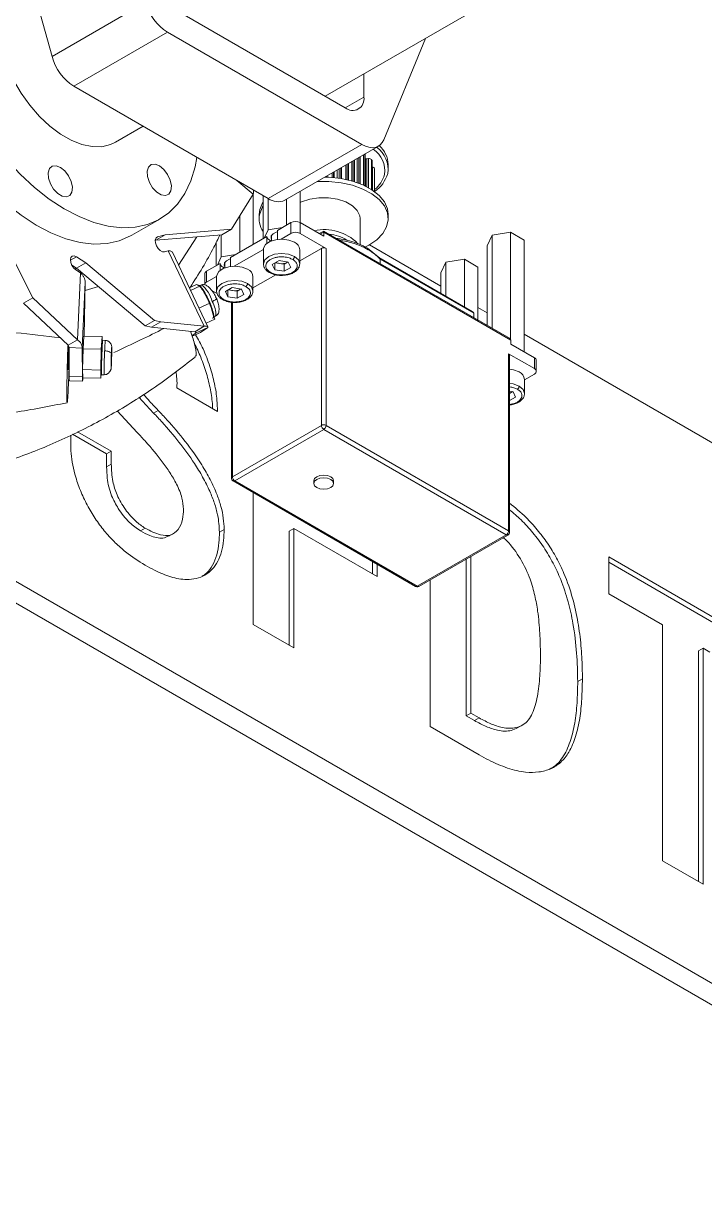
# Model space of a CAD drawing. Header units: millimetres. Extents: x -529 to 1738, y -425 to 849.
# Drawn here: x -91 to -39.6, y 90.6 to 179.6 of the extents above; entities that cross this region are included whole.
import ezdxf

# ---------------------------------------------------------------- set-up
doc = ezdxf.new("R2010")
doc.units = ezdxf.units.MM

msp = doc.modelspace()

# ---------------------------------------------------------------- linework, layer by layer
at = {"color": 7, "linetype": 'Continuous', "lineweight": 15}
for p, q in [((-88.83, 177.123), (-90.888, 184.491)), ((-81.759, 181.205), (-88.83, 177.123)), ((-78.848, 180.257), (-66.686, 173.236)), ((-56.882, 180.639), (-68.196, 174.108)), ((-80.109, 178.944), (-87.18, 174.862)), ((-65.425, 170.467), (-80.109, 178.944)), ((-60.616, 178.484), (-63.775, 170.823)), ((-65.272, 174.053), (-65.272, 175.796)), ((-72.496, 166.385), (-87.18, 174.862)), ((-84.037, 170.638), (-81.95, 171.843)), ((-72.496, 166.385), (-65.425, 170.467)), ((-71.246, 166.261), (-64.175, 170.343)), ((-65.993, 167.662), (-65.993, 169.294)), ((-65.178, 167.342), (-65.178, 169.764)), ((-65.178, 169.45), (-65.152, 169.422)), ((-65.049, 169.393), (-64.925, 169.403)), ((-64.651, 167.044), (-64.651, 169.216)), ((-67.015, 167.899), (-67.015, 168.704)), ((-64.651, 168.759), (-64.633, 168.757)), ((-64.462, 168.567), (-64.462, 166.913)), ((-63.437, 168.643), (-63.437, 168.956)), ((-75.285, 164.065), (-73.646, 166.727)), ((-73.635, 162.922), (-73.635, 166.767)), ((-72.888, 163.353), (-72.888, 166.612)), ((-70.1, 164.577), (-70.1, 166.923)), ((-93.953, 166.146), (-90.27, 158.896)), ((-72.515, 164.033), (-72.515, 166.396)), ((-71.12, 166.334), (-71.12, 164.373)), ((-82.809, 163.61), (-80.688, 164.835)), ((-74.656, 162.332), (-74.656, 165.086)), ((-73.146, 165.551), (-73.187, 165.186)), ((-73.187, 165.186), (-73.187, 164.873)), ((-65.562, 162.907), (-65.562, 164.873)), ((-63.437, 164.873), (-63.437, 165.186)), ((-80.294, 163.658), (-75.285, 164.065)), ((-75.285, 164.065), (-75.992, 163.657)), ((-72.809, 163.399), (-72.515, 164.033)), ((-72.515, 164.033), (-71.417, 164.203)), ((-71.806, 163.978), (-70.787, 164.566)), ((-71.806, 163.298), (-71.806, 163.978)), ((-70.787, 163.749), (-70.787, 164.566)), ((-70.08, 163.749), (-70.08, 164.566)), ((-70.08, 164.566), (-68.312, 163.546)), ((-68.312, 163.936), (-68.651, 163.741)), ((-54.274, 155.832), (-68.312, 163.936)), ((-68.312, 163.936), (-68.312, 163.852)), ((-68.312, 163.852), (-68.312, 163.546)), ((-68.312, 163.852), (-54.17, 155.688)), ((-55.594, 163.626), (-54.2, 163.842)), ((-54.2, 155.77), (-54.2, 163.842)), ((-54.2, 163.842), (-53.179, 163.252)), ((-81.03, 163.241), (-81.001, 163.25)), ((-80.294, 163.658), (-81.001, 163.25)), ((-81.001, 163.25), (-75.992, 163.657)), ((-80.858, 163.49), (-80.294, 163.658)), ((-76.424, 161.312), (-76.424, 163.082)), ((-76.05, 161.992), (-76.05, 163.652)), ((-75.341, 161.937), (-72.596, 163.521)), ((-72.596, 163.521), (-72.596, 162.999)), ((-72.378, 163.239), (-72.273, 163.179)), ((-72.244, 163.604), (-72.244, 163.19)), ((-71.534, 163.318), (-70.787, 163.749)), ((-68.135, 162.627), (-70.08, 163.749)), ((-55.968, 162.821), (-55.594, 163.626)), ((-55.594, 156.594), (-55.594, 163.626)), ((-53.179, 154.81), (-53.179, 163.252)), ((-80.324, 162.369), (-80.053, 162.45)), ((-77.335, 156.737), (-80.053, 162.45)), ((-77.059, 156.698), (-79.738, 162.329)), ((-76.05, 161.992), (-74.952, 162.161)), ((-75.069, 161.277), (-72.868, 162.548)), ((-72.869, 162.525), (-72.869, 161.453)), ((-70.119, 161.686), (-68.489, 162.627)), ((-70.119, 161.453), (-70.119, 162.525)), ((-68.489, 162.627), (-68.489, 149.256)), ((-68.135, 149.256), (-68.135, 162.627)), ((-64.078, 161.886), (-65.005, 162.64)), ((-64.864, 162.883), (-59.453, 159.76)), ((-55.968, 156.81), (-55.968, 162.821)), ((-87.341, 161.362), (-86.98, 161.133)), ((-86.273, 161.541), (-86.98, 161.133)), ((-86.979, 161.989), (-86.273, 161.541)), ((-86.273, 161.541), (-81.085, 157.178)), ((-77.151, 160.892), (-76.132, 161.48)), ((-76.344, 161.358), (-76.05, 161.992)), ((-76.132, 161.48), (-76.132, 160.958)), ((-75.913, 161.198), (-75.809, 161.138)), ((-75.78, 161.563), (-75.78, 161.149)), ((-75.341, 161.257), (-75.341, 161.937)), ((-72.869, 161.453), (-72.867, 161.413)), ((-72.869, 161.45), (-72.861, 161.409)), ((-71.681, 161.702), (-72.191, 161.408)), ((-72.191, 161.408), (-72.004, 161.005)), ((-72.004, 161.516), (-72.004, 161.005)), ((-71.656, 161.482), (-71.976, 161.532)), ((-70.984, 161.595), (-71.681, 161.702)), ((-71.307, 161.428), (-71.656, 161.482)), ((-71.052, 161.576), (-71.307, 161.428)), ((-71.307, 160.898), (-71.307, 161.428)), ((-71.307, 160.898), (-70.797, 161.192)), ((-71.052, 161.576), (-71.015, 161.599)), ((-71.012, 161.599), (-71.052, 161.576)), ((-70.797, 161.192), (-70.984, 161.595)), ((-57.087, 157.865), (-64.137, 161.934)), ((-64.055, 161.802), (-64.055, 161.479)), ((-64.055, 161.802), (-56.984, 157.72)), ((-59.453, 160.78), (-59.08, 161.585)), ((-59.08, 161.585), (-57.685, 161.801)), ((-59.08, 159.015), (-59.08, 161.585)), ((-57.685, 158.21), (-57.685, 161.801)), ((-57.685, 161.801), (-56.665, 161.211)), ((-56.665, 157.212), (-56.665, 161.211)), ((-87.117, 161.066), (-86.99, 161.139)), ((-87.024, 160.995), (-86.683, 160.779)), ((-86.98, 161.133), (-81.792, 156.77)), ((-86.908, 155.717), (-86.683, 160.779)), ((-77.297, 160.688), (-77.297, 159.872)), ((-77.151, 160.892), (-77.151, 160.076)), ((-77.151, 160.076), (-76.404, 160.507)), ((-76.405, 160.484), (-76.405, 159.412)), ((-73.655, 159.645), (-71.936, 160.637)), ((-73.655, 159.412), (-73.655, 160.484)), ((-72.004, 161.005), (-71.307, 160.898)), ((-59.453, 159.23), (-59.453, 160.78)), ((-86.325, 160.068), (-86.546, 155.097)), ((-86.39, 155.999), (-86.325, 160.068)), ((-85.331, 159.746), (-86.335, 159.438)), ((-78.461, 159.646), (-77.929, 159.887)), ((-78.367, 159.448), (-77.604, 159.794)), ((-77.604, 159.794), (-77.929, 159.887)), ((-77.544, 159.873), (-77.675, 159.814)), ((-76.908, 158.494), (-77.604, 159.794)), ((-76.778, 159.452), (-76.366, 159.214)), ((-76.405, 159.412), (-76.403, 159.372)), ((-76.405, 159.409), (-76.396, 159.368)), ((-75.216, 159.661), (-75.727, 159.367)), ((-75.727, 159.367), (-75.54, 158.964)), ((-75.54, 159.475), (-75.54, 158.964)), ((-75.191, 159.441), (-75.512, 159.491)), ((-74.519, 159.554), (-75.216, 159.661)), ((-74.843, 159.387), (-75.191, 159.441)), ((-74.588, 159.535), (-74.843, 159.387)), ((-74.843, 158.857), (-74.843, 159.387)), ((-74.588, 159.535), (-74.55, 159.558)), ((-74.547, 159.558), (-74.588, 159.535)), ((-74.333, 159.151), (-74.519, 159.554)), ((-90.27, 158.896), (-90.977, 158.487)), ((-90.977, 158.487), (-87.615, 155.309)), ((-90.27, 158.896), (-86.908, 155.717)), ((-77.735, 158.119), (-76.908, 158.494)), ((-76.536, 157.287), (-76.908, 158.494)), ((-75.54, 158.964), (-74.843, 158.857)), ((-75.28, 158.563), (-75.28, 145.276)), ((-74.843, 158.857), (-74.333, 159.151)), ((-56.984, 157.72), (-56.984, 157.397)), ((-56.665, 158.15), (-55.968, 157.747)), ((-11.744, 91.39), (-124.881, 156.703)), ((-81.792, 156.77), (-81.085, 157.178)), ((-81.306, 156.666), (-81.792, 156.77)), ((-80.599, 157.074), (-81.306, 156.666)), ((-80.599, 157.074), (-81.085, 157.178)), ((-80.599, 157.074), (-77.335, 156.737)), ((-78.042, 156.329), (-77.335, 156.737)), ((-77.197, 156.988), (-76.536, 157.287)), ((-76.587, 157.452), (-76.471, 157.505)), ((-13.158, 90.574), (-126.295, 155.887)), ((-86.479, 155.042), (-86.426, 156)), ((-86.426, 156), (-85.051, 155.961)), ((-85.105, 155.003), (-85.051, 155.961)), ((-85.051, 155.961), (-85.038, 155.344)), ((-81.306, 156.666), (-78.042, 156.329)), ((-77.954, 156.245), (-78.257, 156.037)), ((-78.241, 155.985), (-77.621, 156.266)), ((-77.954, 156.245), (-77.056, 156.652)), ((-77.613, 156.271), (-77.621, 156.266)), ((-77.056, 156.652), (-77.613, 156.271)), ((-53.179, 156.138), (-34.725, 145.484)), ((-87.615, 155.309), (-86.908, 155.717)), ((-87.56, 155.206), (-87.578, 155.207)), ((-87.545, 155.126), (-86.546, 155.097)), ((-87.545, 155.126), (-87.535, 152.946)), ((-86.546, 155.097), (-86.536, 152.917)), ((-86.52, 153.467), (-86.479, 155.042)), ((-86.479, 155.042), (-85.105, 155.003)), ((-85.146, 153.428), (-85.105, 155.003)), ((-84.805, 155.678), (-85.005, 155.684)), ((-54.17, 155.381), (-54.17, 155.688)), ((-54.17, 155.381), (-52.402, 154.361)), ((-52.402, 153.544), (-54.347, 154.667)), ((-54.347, 154.667), (-54.347, 141.296)), ((-54.274, 141.194), (-54.274, 154.565)), ((-52.402, 154.361), (-52.402, 153.544)), ((-52.256, 153.34), (-52.256, 154.157)), ((-87.62, 153.708), (-87.539, 153.705)), ((-87.557, 153.102), (-87.538, 153.678)), ((-86.507, 152.85), (-86.52, 153.467)), ((-85.146, 153.428), (-86.52, 153.467)), ((-85.133, 152.811), (-85.146, 153.428)), ((-53.149, 152.705), (-52.402, 153.136)), ((-87.535, 152.946), (-86.536, 152.917)), ((-87.521, 152.618), (-86.522, 152.589)), ((-86.507, 152.85), (-85.133, 152.811)), ((-85.079, 153.085), (-84.879, 153.079)), ((-53.149, 151.656), (-53.149, 152.728)), ((-82.277, 151.379), (-81.161, 150.189)), ((-79.406, 152.087), (-76.336, 150.314)), ((-54.013, 151.798), (-54.274, 151.838)), ((-54.082, 151.779), (-54.274, 151.668)), ((-54.274, 151.137), (-53.826, 151.395)), ((-54.082, 151.779), (-54.044, 151.803)), ((-54.041, 151.802), (-54.082, 151.779)), ((-53.826, 151.395), (-54.013, 151.798)), ((-83.915, 150.366), (-82.397, 148.72)), ((-80.808, 150.393), (-81.161, 150.189)), ((-84.353, 147.307), (-86.903, 148.779)), ((-75.206, 145.378), (-68.489, 149.256)), ((-75.03, 145.072), (-68.312, 148.95)), ((-68.312, 148.95), (-54.524, 140.99)), ((-68.135, 149.256), (-54.347, 141.296)), ((-87.42, 148.518), (-87.42, 147.972)), ((-87.28, 148.588), (-84.707, 147.103)), ((-84.707, 147.103), (-84.353, 147.307)), ((-84.707, 147.103), (-84.707, 146.117)), ((-84.353, 146.321), (-84.353, 147.307)), ((-84.707, 146.117), (-84.353, 146.321)), ((-75.155, 145.06), (-61.366, 137.1)), ((-61.241, 137.112), (-75.03, 145.072)), ((-69.062, 145.072), (-69.062, 144.868)), ((-67.562, 144.868), (-67.562, 145.072)), ((-73.64, 144.185), (-73.64, 134.229)), ((-82.153, 141.291), (-81.799, 141.495)), ((-80.019, 140.879), (-79.665, 141.083)), ((-76.184, 141.197), (-75.83, 141.401)), ((-70.923, 141.272), (-70.569, 141.476)), ((-70.923, 141.272), (-70.923, 132.661)), ((-70.569, 132.457), (-70.569, 141.476)), ((-70.569, 141.476), (-64.279, 137.845)), ((-54.524, 140.99), (-61.241, 137.112)), ((-61.116, 137.1), (-54.399, 140.978)), ((-64.632, 138.985), (-64.632, 138.049)), ((-57.549, 127.322), (-57.549, 139.159)), ((-57.195, 127.526), (-57.195, 139.363)), ((-37.693, 134.077), (-46.785, 139.325)), ((-46.785, 139.325), (-46.785, 136.535)), ((-46.785, 138.917), (-37.919, 133.799)), ((-64.279, 137.845), (-64.279, 138.781)), ((-60.262, 137.592), (-60.262, 126.507)), ((-46.785, 136.535), (-42.726, 134.193)), ((-73.64, 134.229), (-70.569, 132.457)), ((-42.726, 134.193), (-42.726, 116.383)), ((-40.013, 132.218), (-39.659, 132.422)), ((-40.013, 132.218), (-40.013, 114.817)), ((-39.659, 114.613), (-39.659, 132.422)), ((-39.659, 132.422), (-39.155, 132.131)), ((-49.125, 129.909), (-48.772, 130.113)), ((-57.549, 127.322), (-57.195, 127.526)), ((-56.921, 126.959), (-57.549, 127.322)), ((-56.567, 127.163), (-57.195, 127.526)), ((-60.262, 126.507), (-56.567, 124.374)), ((-56.567, 127.163), (-56.921, 126.959)), ((-53.667, 126.412), (-53.314, 126.616)), ((-42.726, 116.383), (-39.659, 114.613))]:
    msp.add_line(p, q, dxfattribs=at)
at = {"color": 8, "linetype": 'Continuous', "lineweight": 15}
for p, q in [((-65.272, 174.053), (-66.686, 173.237)), ((-66.193, 169.178), (-66.193, 167.721)), ((-66.077, 169.246), (-66.077, 167.687)), ((-65.775, 169.42), (-65.775, 167.589)), ((-65.661, 167.548), (-65.661, 169.485)), ((-65.549, 169.55), (-65.549, 167.505)), ((-65.304, 169.692), (-65.304, 167.401)), ((-65.217, 169.742), (-65.217, 167.361)), ((-65.152, 169.422), (-65.152, 167.329)), ((-65.049, 167.277), (-65.049, 169.393)), ((-64.925, 169.403), (-64.925, 167.21)), ((-64.709, 169.33), (-64.709, 167.082)), ((-64.661, 169.253), (-64.661, 167.051)), ((-67.68, 168.32), (-67.68, 167.977)), ((-67.579, 167.968), (-67.579, 168.379)), ((-67.521, 168.412), (-67.521, 167.963)), ((-67.29, 168.545), (-67.29, 167.938)), ((-67.155, 168.623), (-67.155, 167.92)), ((-66.971, 167.892), (-66.971, 168.729)), ((-66.646, 168.917), (-66.646, 167.831)), ((-66.533, 167.806), (-66.533, 168.982)), ((-66.444, 169.034), (-66.444, 167.786)), ((-64.633, 168.757), (-64.633, 167.033)), ((-64.466, 168.649), (-64.466, 166.915)), ((-73.646, 166.727), (-74.865, 167.753)), ((-68.149, 168.049), (-68.149, 167.999)), ((-68.122, 168.065), (-68.122, 167.998)), ((-68.037, 167.996), (-68.037, 168.114)), ((-68.577, 163.699), (-68.312, 163.852)), ((-80.858, 163.49), (-80.943, 163.441)), ((-79.277, 161.361), (-77.882, 163.503)), ((-72.378, 163.133), (-72.378, 163.239)), ((-86.979, 161.989), (-87.443, 161.722)), ((-75.913, 161.092), (-75.913, 161.198)), ((-72.867, 161.413), (-72.865, 161.392)), ((-76.403, 159.372), (-76.401, 159.351)), ((-76.926, 158.529), (-76.922, 158.531)), ((-75.206, 145.378), (-75.206, 158.55)), ((-78.241, 155.986), (-77.613, 156.271))]:
    msp.add_line(p, q, dxfattribs=at)
at = {"color": 7, "linetype": 'Continuous', "lineweight": 15, "flags": 128}
for points in [[(-84.037, 170.638), (-84.408, 170.462), (-85.072, 170.305), (-85.799, 170.308), (-86.573, 170.471), (-87.375, 170.789), (-88.187, 171.257), (-88.99, 171.863), (-89.764, 172.591), (-90.492, 173.427), (-91.157, 174.349), (-91.742, 175.336), (-92.235, 176.366), (-92.624, 177.414), (-92.899, 178.455), (-93.055, 179.465), (-93.087, 180.42), (-92.995, 181.298), (-92.78, 182.079), (-92.449, 182.744), (-92.008, 183.277), (-91.537, 183.628)], [(-93.235, 170.539), (-92.257, 169.331), (-91.222, 168.221), (-90.144, 167.223), (-89.036, 166.349), (-87.913, 165.612), (-86.788, 165.019), (-85.676, 164.578), (-84.59, 164.296), (-83.544, 164.175), (-82.552, 164.216), (-81.626, 164.421), (-80.777, 164.785), (-80.016, 165.304), (-79.353, 165.972), (-78.796, 166.781), (-78.352, 167.72), (-78.027, 168.777), (-77.885, 169.496)], [(-65.425, 170.467), (-65.16, 170.337), (-64.901, 170.256), (-64.654, 170.226), (-64.424, 170.248), (-64.217, 170.321), (-64.037, 170.443), (-63.889, 170.612), (-63.775, 170.823)], [(-82.809, 163.61), (-82.898, 163.56), (-83.747, 163.196), (-84.673, 162.992), (-85.666, 162.95), (-86.711, 163.071), (-87.797, 163.354), (-88.91, 163.794), (-90.034, 164.387), (-91.158, 165.125), (-92.265, 165.998), (-93.343, 166.996), (-94.378, 168.106), (-95.357, 169.314)], [(-64.661, 169.253), (-64.653, 169.234), (-64.651, 169.216)], [(-88.705, 167.087), (-88.95, 167.497), (-89.095, 167.933), (-89.12, 168.336), (-89.021, 168.652), (-88.813, 168.838), (-88.522, 168.87), (-88.189, 168.742), (-87.858, 168.472), (-87.574, 168.096), (-87.376, 167.666), (-87.29, 167.239), (-87.327, 166.873), (-87.484, 166.617), (-87.737, 166.507), (-88.055, 166.556), (-88.393, 166.759), (-88.705, 167.087)], [(-81.233, 167.196), (-81.478, 167.606), (-81.623, 168.042), (-81.647, 168.445), (-81.549, 168.761), (-81.34, 168.948), (-81.049, 168.979), (-80.716, 168.851), (-80.385, 168.581), (-80.102, 168.205), (-79.903, 167.775), (-79.817, 167.348), (-79.855, 166.982), (-80.011, 166.727), (-80.265, 166.616), (-80.582, 166.665), (-80.92, 166.868), (-81.233, 167.196)], [(-68.801, 167.673), (-67.911, 167.678), (-66.999, 167.583), (-66.134, 167.391), (-65.348, 167.108), (-64.669, 166.743), (-64.122, 166.312), (-63.726, 165.828), (-63.496, 165.31), (-63.44, 164.775), (-63.56, 164.245), (-63.852, 163.737), (-64.305, 163.27), (-64.903, 162.862), (-65.251, 162.683)], [(-63.437, 165.186), (-63.496, 165.623), (-63.726, 166.141), (-64.122, 166.625), (-64.669, 167.056), (-65.348, 167.421), (-66.134, 167.704), (-66.999, 167.896), (-67.911, 167.991), (-68.234, 168)], [(-72.888, 166.156), (-72.939, 166.072), (-73.146, 165.551)], [(-73.146, 165.238), (-72.939, 165.759), (-72.888, 165.843)], [(-70.1, 166.079), (-69.988, 166.132), (-69.367, 166.339), (-68.674, 166.447), (-67.956, 166.447), (-67.262, 166.34), (-66.64, 166.134), (-66.132, 165.841), (-65.772, 165.482), (-65.586, 165.082), (-65.562, 164.873)], [(-71.806, 163.869), (-71.894, 163.843), (-72.129, 163.725), (-72.267, 163.563), (-72.287, 163.383), (-72.244, 163.283)], [(-80.324, 162.369), (-80.48, 162.371), (-80.652, 162.459), (-80.815, 162.618), (-80.944, 162.825), (-81.019, 163.047), (-81.029, 163.252), (-80.973, 163.408), (-80.858, 163.49)], [(-72.869, 162.525), (-72.856, 162.635), (-72.695, 162.911), (-72.372, 163.136), (-71.931, 163.277), (-71.431, 163.318), (-70.939, 163.251), (-70.522, 163.086)], [(-87.024, 160.995), (-87.191, 161.14), (-87.329, 161.339), (-87.418, 161.561), (-87.443, 161.773), (-87.401, 161.941), (-87.298, 162.042), (-87.15, 162.059), (-86.979, 161.989)], [(-76.405, 160.484), (-76.391, 160.594), (-76.231, 160.87), (-75.908, 161.095), (-75.467, 161.236), (-74.966, 161.277), (-74.474, 161.21), (-74.057, 161.045)], [(-75.341, 161.828), (-75.43, 161.802), (-75.664, 161.684), (-75.802, 161.522), (-75.823, 161.342), (-75.78, 161.242)], [(-85.087, 153.173), (-85.079, 153.085), (-85.079, 153.085)], [(-54.274, 153.509), (-53.968, 153.454), (-53.551, 153.289)], [(-87.521, 152.618), (-87.531, 152.693), (-87.535, 152.946)], [(-86.536, 152.917), (-86.531, 152.665), (-86.521, 152.59), (-86.505, 152.699), (-86.493, 152.85)], [(-69.062, 145.072), (-69.005, 145.238), (-68.842, 145.378), (-68.599, 145.472), (-68.312, 145.505), (-68.025, 145.472), (-67.782, 145.378)], [(-67.782, 145.174), (-68.025, 145.268), (-68.312, 145.301), (-68.599, 145.268), (-68.842, 145.174), (-69.005, 145.033), (-69.062, 144.868), (-69.005, 144.702), (-68.842, 144.562), (-68.599, 144.468), (-68.312, 144.435), (-68.025, 144.468), (-67.782, 144.562), (-67.619, 144.702), (-67.562, 144.868), (-67.619, 145.033), (-67.782, 145.174)], [(-67.782, 145.378), (-67.619, 145.238), (-67.562, 145.072)]]:
    msp.add_lwpolyline(points, dxfattribs=at)
at = {"color": 8, "linetype": 'Continuous', "lineweight": 15, "flags": 128}
for points in [[(-70.522, 162.014), (-70.968, 162.186), (-71.494, 162.247), (-72.02, 162.186), (-72.466, 162.014), (-72.764, 161.757), (-72.869, 161.453)], [(-70.119, 161.453), (-70.224, 161.757), (-70.522, 162.014)], [(-74.057, 159.973), (-74.503, 160.145), (-75.03, 160.206), (-75.556, 160.145), (-76.002, 159.973), (-76.3, 159.716), (-76.405, 159.412)], [(-73.655, 159.412), (-73.759, 159.716), (-74.057, 159.973)], [(-53.551, 152.218), (-53.997, 152.39), (-54.274, 152.437)], [(-53.149, 151.656), (-53.253, 151.96), (-53.551, 152.218)]]:
    msp.add_lwpolyline(points, dxfattribs=at)
at = {"color": 7, "linetype": 'Continuous', "lineweight": 15}
for centre, radius, start, end in [((-77.989, 182.223), 3.904, 195.11409, 237.12429), ((-85.06, 178.141), 3.904, 195.11409, 237.12429), ((-66.134, 173.913), 0.873, 230.79671, 9.21404), ((-65.638, 168.502), 1.935, 351.05893, 56.48585), ((-65.467, 168.602), 2.015, 350.76446, 55.35129), ((-65.491, 168.859), 2.056, 2.68777, 47.86834), ((-65.068, 169.522), 0.131, 229.90545, 278.05859), ((-64.885, 169.165), 0.242, 42.98601, 99.5715), ((-66.165, 168.381), 1.738, 30.11982, 33.0982), ((-64.621, 168.593), 0.165, 19.85577, 94.05174), ((-65.748, 168.547), 1.286, 0.87868, 4.51927), ((-65.836, 168.945), 2.45, 304.09719, 344.20475), ((-65.888, 168.799), 2.243, 309.46224, 344.54673), ((-71.766, 167.382), 1.235, 233.79201, 294.89754), ((-71.432, 164.876), 1.752, 168.1066, 213.75637), ((-70.433, 163.884), 0.769, 62.60967, 117.39033), ((-70.433, 163.067), 0.769, 62.60967, 117.39033), ((-68.25, 160.522), 3.521, 44.81975, 102.711), ((-72.211, 163.594), 0.392, 190.68861, 244.83989), ((-70.765, 162.487), 0.647, 3.392, 67.92814), ((-68.142, 160.825), 2.886, 56.74247, 85.27288), ((-68.312, 162.286), 0.384, 62.60967, 117.39033), ((-66.632, 159.519), 3.443, 41.54477, 60.82586), ((-75.747, 161.553), 0.392, 190.68861, 244.83989), ((-71.54, 162.3), 0.826, 242.77893, 261.93881), ((-71.493, 162.428), 0.959, 260.2289, 297.35717), ((-77.047, 160.663), 0.251, 114.37466, 174.3052), ((-74.3, 160.446), 0.647, 3.392, 67.92814), ((-82.046, 156.465), 5.525, 21.95799, 34.8704), ((-77.047, 159.847), 0.251, 114.37466, 174.3052), ((-75.076, 160.259), 0.826, 242.77893, 261.93881), ((-75.029, 160.387), 0.959, 260.2289, 297.35717), ((-80.031, 157.03), 3.453, 8.70615, 25.76682), ((-54.399, 154.552), 0.126, 5.6948, 65.62534), ((-52.506, 154.132), 0.251, 5.6948, 65.62534), ((-53.794, 152.69), 0.647, 3.392, 67.92814), ((-52.48, 153.34), 0.218, 290.78342, 69.21658), ((-54.452, 152.438), 0.756, 283.64869, 299.32427), ((-68.312, 148.915), 0.384, 62.60967, 117.39033), ((-68.105, 149.274), 0.384, 182.60548, 237.39452), ((-68.519, 149.274), 0.384, 302.60548, 357.39452), ((-74.823, 145.396), 0.384, 182.60548, 237.39452), ((-54.731, 141.314), 0.384, 302.60548, 357.39452)]:
    msp.add_arc(centre, radius, start, end, dxfattribs=at)
at = {"color": 8, "linetype": 'Continuous', "lineweight": 15}
for centre, radius, start, end in [((-67.974, 157.02), 6.28, 61.25187, 82.43046), ((-79.096, 158.005), 2.431, 14.46343, 50.25035), ((-78.112, 157.691), 1.651, 353.52493, 33.92442), ((-77.287, 154.822), 7.766, 173.62927, 179.50379), ((-77.087, 154.816), 7.766, 173.62927, 179.50379), ((-52.682, 153.396), 32.405, 177.35828, 180.39363), ((-66.274, 153.71), 18.616, 176.38483, 181.94132), ((-75.154, 145.264), 0.126, 114.37782, 174.26895), ((-75.103, 145.171), 0.123, 244.98146, 306.29826), ((-54.451, 141.085), 0.12, 232.74685, 295.95401), ((-54.396, 141.183), 0.123, 4.98035, 66.3067), ((-61.314, 137.214), 0.126, 245.69288, 305.61758), ((-61.168, 137.214), 0.126, 234.38242, 294.30712)]:
    msp.add_arc(centre, radius, start, end, dxfattribs=at)
at = {"color": 7, "linetype": 'Continuous', "lineweight": 15}
for centre in [(-57.337, 157.72), (-54.524, 155.688)]:
    msp.add_ellipse(centre, major_axis=(0.354, 0), ratio=0.577382, start_param=0, end_param=0.785479, dxfattribs=at)
for points, knots in [([(-73.617, 167.032), (-73.613, 167.021), (-73.597, 166.981), (-73.602, 166.88), (-73.631, 166.778), (-73.646, 166.727)], [0, 0, 0, 0, 0.155156, 0.577578, 1, 1, 1, 1]), ([(-78.395, 159.676), (-77.763, 160.672), (-76.948, 161.958), (-76.299, 163.333), (-76.152, 163.644)], [0, 0, 0, 0, 0.774176, 1, 1, 1, 1]), ([(-65.005, 162.64), (-65.222, 162.752), (-65.639, 162.969), (-66.326, 163.186), (-66.89, 163.314), (-67.219, 163.355), (-67.332, 163.369)], [0, 0, 0, 0, 0.324361, 0.623223, 0.870338, 1, 1, 1, 1]), ([(-80.053, 162.45), (-80.002, 162.446), (-79.901, 162.439), (-79.802, 162.4), (-79.748, 162.363), (-79.741, 162.332), (-79.741, 162.328)], [0, 0, 0, 0, 0.316737, 0.633473, 0.95021, 1, 1, 1, 1]), ([(-72.852, 161.366), (-72.847, 161.323), (-72.833, 161.217), (-72.735, 161.063), (-72.597, 160.916), (-72.481, 160.841), (-72.428, 160.806)], [0, 0, 0, 0, 0.20731, 0.511046, 0.774302, 1, 1, 1, 1]), ([(-72.334, 160.815), (-72.407, 160.865), (-72.571, 160.977), (-72.676, 161.169), (-72.688, 161.351), (-72.639, 161.504), (-72.523, 161.656), (-72.342, 161.79), (-72.11, 161.894), (-71.848, 161.961), (-71.582, 161.989), (-71.267, 161.982), (-70.935, 161.922), (-70.74, 161.827), (-70.654, 161.785)], [0, 0, 0, 0, 0.090318, 0.204563, 0.27142, 0.343936, 0.420786, 0.5, 0.579214, 0.656064, 0.72858, 0.795437, 0.909682, 1, 1, 1, 1]), ([(-72.428, 160.806), (-72.317, 160.753), (-72.089, 160.644), (-71.653, 160.573), (-71.22, 160.585), (-70.851, 160.668), (-70.555, 160.797), (-70.32, 160.972), (-70.152, 161.196), (-70.13, 161.37), (-70.119, 161.456)], [0, 0, 0, 0, 0.134291, 0.279198, 0.420501, 0.542982, 0.650264, 0.764514, 0.882756, 1, 1, 1, 1]), ([(-70.654, 161.785), (-70.582, 161.735), (-70.417, 161.623), (-70.313, 161.431), (-70.3, 161.249), (-70.349, 161.096), (-70.465, 160.945), (-70.646, 160.81), (-70.878, 160.706), (-71.14, 160.639), (-71.406, 160.611), (-71.721, 160.618), (-72.053, 160.678), (-72.248, 160.773), (-72.334, 160.815)], [0, 0, 0, 0, 0.090318, 0.204563, 0.27142, 0.343936, 0.420786, 0.5, 0.579214, 0.656064, 0.72858, 0.795437, 0.909682, 1, 1, 1, 1]), ([(-70.654, 161.785), (-70.636, 161.798), (-70.596, 161.827), (-70.552, 161.894), (-70.526, 161.96), (-70.523, 161.997), (-70.522, 162.014)], [0, 0, 0, 0, 0.270261, 0.562429, 0.789736, 1, 1, 1, 1]), ([(-76.956, 158.508), (-77.008, 158.625), (-77.125, 158.89), (-77.299, 159.22), (-77.451, 159.474), (-77.57, 159.648), (-77.678, 159.772), (-77.764, 159.834), (-77.794, 159.811), (-77.809, 159.8)], [0, 0, 0, 0, 0.155933, 0.353173, 0.4686, 0.593798, 0.726476, 0.863238, 1, 1, 1, 1]), ([(-76.395, 158.812), (-76.447, 158.922), (-76.567, 159.174), (-76.784, 159.484), (-77.001, 159.712), (-77.191, 159.848), (-77.381, 159.917), (-77.491, 159.888), (-77.545, 159.873)], [0, 0, 0, 0, 0.176183, 0.406288, 0.543433, 0.691842, 0.846315, 1, 1, 1, 1]), ([(-75.869, 158.774), (-75.942, 158.824), (-76.107, 158.936), (-76.211, 159.128), (-76.223, 159.31), (-76.174, 159.463), (-76.059, 159.614), (-75.878, 159.749), (-75.645, 159.853), (-75.384, 159.92), (-75.118, 159.948), (-74.802, 159.941), (-74.471, 159.881), (-74.276, 159.786), (-74.19, 159.744)], [0, 0, 0, 0, 0.090318, 0.204563, 0.27142, 0.343936, 0.420786, 0.5, 0.579214, 0.656064, 0.72858, 0.795437, 0.909682, 1, 1, 1, 1]), ([(-75.963, 158.765), (-75.853, 158.712), (-75.624, 158.603), (-75.189, 158.532), (-74.755, 158.544), (-74.387, 158.627), (-74.09, 158.756), (-73.855, 158.931), (-73.688, 159.155), (-73.666, 159.329), (-73.655, 159.415)], [0, 0, 0, 0, 0.134291, 0.279198, 0.420501, 0.542982, 0.650264, 0.764514, 0.882756, 1, 1, 1, 1]), ([(-74.19, 159.744), (-74.117, 159.694), (-73.952, 159.582), (-73.848, 159.39), (-73.836, 159.208), (-73.885, 159.055), (-74, 158.904), (-74.181, 158.769), (-74.414, 158.665), (-74.675, 158.598), (-74.942, 158.57), (-75.257, 158.577), (-75.589, 158.637), (-75.783, 158.732), (-75.869, 158.774)], [0, 0, 0, 0, 0.090318, 0.204563, 0.27142, 0.343936, 0.420786, 0.5, 0.579214, 0.656064, 0.72858, 0.795437, 0.909682, 1, 1, 1, 1]), ([(-74.19, 159.744), (-74.171, 159.757), (-74.132, 159.786), (-74.088, 159.853), (-74.062, 159.919), (-74.059, 159.956), (-74.057, 159.973)], [0, 0, 0, 0, 0.270261, 0.562429, 0.789736, 1, 1, 1, 1]), ([(-76.709, 157.357), (-76.689, 157.358), (-76.65, 157.359), (-76.635, 157.452), (-76.651, 157.596), (-76.703, 157.822), (-76.802, 158.13), (-76.909, 158.392), (-76.956, 158.508)], [0, 0, 0, 0, 0.158429, 0.312128, 0.45716, 0.590874, 0.819363, 1, 1, 1, 1]), ([(-76.395, 158.846), (-76.388, 158.838), (-76.375, 158.822), (-76.462, 158.757), (-76.593, 158.682), (-76.694, 158.635), (-76.742, 158.613)], [0, 0, 0, 0, 0.270261, 0.562429, 0.789736, 1, 1, 1, 1]), ([(-76.471, 157.505), (-76.428, 157.531), (-76.341, 157.585), (-76.259, 157.724), (-76.216, 157.896), (-76.21, 158.144), (-76.264, 158.458), (-76.355, 158.702), (-76.395, 158.812)], [0, 0, 0, 0, 0.1348878, 0.2755615, 0.4165263, 0.5528771, 0.7978103, 1, 1, 1, 1]), ([(-76.388, 159.325), (-76.382, 159.282), (-76.368, 159.176), (-76.271, 159.022), (-76.133, 158.875), (-76.017, 158.8), (-75.963, 158.765)], [0, 0, 0, 0, 0.20731, 0.511046, 0.774302, 1, 1, 1, 1]), ([(-78.372, 156.363), (-78.352, 156.312), (-78.249, 156.051), (-78.131, 155.648), (-78, 155.159), (-77.944, 154.787), (-77.933, 154.5), (-78.006, 154.474), (-78.043, 154.462)], [0, 0, 0, 0, 0.046377, 0.23579, 0.429222, 0.622655, 0.812067, 1, 1, 1, 1]), ([(-76.336, 150.314), (-76.342, 150.59), (-76.358, 151.262), (-76.535, 152.406), (-76.897, 153.716), (-77.356, 154.972), (-77.785, 155.75), (-77.981, 156.103)], [0, 0, 0, 0, 0.153284, 0.373102, 0.593012, 0.815144, 1, 1, 1, 1]), ([(-87.633, 155.254), (-87.641, 155.016), (-87.657, 154.55), (-87.676, 153.823), (-87.691, 153.134), (-87.702, 152.5), (-87.71, 151.797), (-87.708, 151.167), (-87.692, 150.932), (-87.671, 151.004), (-87.651, 151.204), (-87.628, 151.543), (-87.596, 152.122), (-87.572, 152.716), (-87.557, 153.102)], [0, 0, 0, 0, 0.071187, 0.139193, 0.208642, 0.278091, 0.346097, 0.472428, 0.598759, 0.666765, 0.736214, 0.805663, 0.873669, 1, 1, 1, 1]), ([(-87.576, 155.243), (-87.577, 155.22), (-87.583, 155.13), (-87.589, 154.966), (-87.594, 154.845)], [0, 0, 0, 0, 0.259737, 1, 1, 1, 1]), ([(-85.103, 154.91), (-85.102, 154.907), (-85.1, 154.902), (-85.087, 154.895), (-85.07, 154.891), (-85.058, 154.89), (-85.053, 154.889)], [0, 0, 0, 0, 0.270261, 0.562429, 0.789736, 1, 1, 1, 1]), ([(-85.056, 155.73), (-85.054, 155.732), (-85.049, 155.737), (-85.045, 155.641), (-85.044, 155.475), (-85.046, 155.247), (-85.048, 155.062), (-85.051, 154.952), (-85.051, 154.939)], [0, 0, 0, 0, 0.194887, 0.395773, 0.596658, 0.791545, 0.975444, 1, 1, 1, 1]), ([(-84.322, 155.159), (-84.321, 155.194), (-84.321, 155.252), (-84.337, 155.316), (-84.363, 155.382), (-84.405, 155.452), (-84.464, 155.523), (-84.538, 155.587), (-84.624, 155.637), (-84.714, 155.67), (-84.775, 155.675), (-84.805, 155.678)], [0, 0, 0, 0, 0.181981, 0.300353, 0.399866, 0.490577, 0.581613, 0.678522, 0.782481, 0.891161, 1, 1, 1, 1]), ([(-84.349, 154.656), (-84.345, 154.743), (-84.338, 154.917), (-84.328, 155.075), (-84.321, 155.138), (-84.316, 155.071), (-84.316, 154.908), (-84.32, 154.654), (-84.327, 154.358), (-84.333, 154.168), (-84.337, 154.073)], [0, 0, 0, 0, 0.125004, 0.250001, 0.375008, 0.500001, 0.625008, 0.750001, 0.875004, 1, 1, 1, 1]), ([(-78.083, 155.451), (-77.911, 155.101), (-77.544, 154.35), (-77.144, 153.166), (-76.843, 151.948), (-76.718, 151.066), (-76.706, 150.61), (-76.704, 150.527)], [0, 0, 0, 0, 0.212539, 0.455958, 0.700629, 0.94515, 1, 1, 1, 1]), ([(-99.402, 144.718), (-98.095, 144.977), (-95.497, 145.492), (-91.713, 146.666), (-88.061, 148.128), (-84.554, 149.909), (-81.175, 151.98), (-79.074, 153.593), (-78.017, 154.406)], [0, 0, 0, 0, 0.168617, 0.334898, 0.499999, 0.6651, 0.831382, 1, 1, 1, 1]), ([(-87.594, 154.845), (-87.598, 154.719), (-87.607, 154.466), (-87.616, 154.07), (-87.621, 153.737), (-87.621, 153.511), (-87.615, 153.433), (-87.605, 153.495), (-87.597, 153.642), (-87.593, 153.709)], [0, 0, 0, 0, 0.146443, 0.292886, 0.439329, 0.585771, 0.732214, 0.878657, 1, 1, 1, 1]), ([(-84.349, 154.675), (-84.359, 154.703), (-84.378, 154.761), (-84.515, 154.83), (-84.684, 154.873), (-84.798, 154.88), (-84.853, 154.884)], [0, 0, 0, 0, 0.270261, 0.562429, 0.789736, 1, 1, 1, 1]), ([(-84.337, 154.073), (-84.34, 153.986), (-84.347, 153.812), (-84.357, 153.654), (-84.365, 153.591), (-84.369, 153.658), (-84.37, 153.821), (-84.366, 154.075), (-84.359, 154.371), (-84.352, 154.561), (-84.349, 154.656)], [0, 0, 0, 0, 0.124939, 0.24999, 0.374878, 0.49999, 0.624878, 0.74999, 0.874939, 1, 1, 1, 1]), ([(-84.336, 154.054), (-84.339, 153.986), (-84.345, 153.833), (-84.35, 153.733), (-84.354, 153.678)], [0, 0, 0, 0, 0.447248, 1, 1, 1, 1]), ([(-84.316, 154.847), (-84.316, 154.804), (-84.317, 154.716), (-84.322, 154.522), (-84.328, 154.289), (-84.334, 154.126), (-84.336, 154.054)], [0, 0, 0, 0, 0.187128, 0.387356, 0.729506, 1, 1, 1, 1]), ([(-85.081, 153.861), (-85.086, 153.748), (-85.096, 153.491), (-85.109, 153.24), (-85.12, 153.091), (-85.128, 153.03), (-85.135, 153.035), (-85.137, 153.106), (-85.139, 153.142)], [0, 0, 0, 0, 0.180637, 0.409126, 0.54284, 0.687872, 0.841571, 1, 1, 1, 1]), ([(-84.879, 153.079), (-84.827, 153.084), (-84.75, 153.091), (-84.644, 153.148), (-84.573, 153.2), (-84.511, 153.26), (-84.46, 153.32), (-84.422, 153.376), (-84.357, 153.495), (-84.364, 153.521), (-84.356, 153.652), (-84.354, 153.678)], [0, 0, 0, 0, 0.165401, 0.243505, 0.31431, 0.376688, 0.432103, 0.485269, 0.543049, 0.907041, 1, 1, 1, 1]), ([(-79.488, 153.317), (-79.454, 153.144), (-79.368, 152.707), (-79.392, 152.32), (-79.406, 152.087)], [0, 0, 0, 0, 0.395519, 1, 1, 1, 1]), ([(-111.42, 151.647), (-110.115, 151.306), (-107.522, 150.63), (-103.562, 150.027), (-99.597, 149.739), (-95.623, 149.801), (-91.635, 150.177), (-89.007, 150.705), (-87.685, 150.971)], [0, 0, 0, 0, 0.168623, 0.334904, 0.5, 0.665096, 0.831377, 1, 1, 1, 1]), ([(-80.808, 150.393), (-81.028, 150.619), (-81.406, 151.006), (-81.768, 151.425), (-81.919, 151.6)], [0, 0, 0, 0, 0.581901, 1, 1, 1, 1]), ([(-54.274, 150.802), (-54.26, 150.803), (-54.119, 150.806), (-53.882, 150.875), (-53.584, 150.999), (-53.349, 151.176), (-53.181, 151.399), (-53.159, 151.573), (-53.149, 151.659)], [0, 0, 0, 0, 0.021201, 0.228077, 0.40928, 0.602253, 0.80197, 1, 1, 1, 1]), ([(-53.684, 151.988), (-53.665, 152.001), (-53.626, 152.03), (-53.581, 152.097), (-53.556, 152.163), (-53.553, 152.2), (-53.551, 152.218)], [0, 0, 0, 0, 0.270261, 0.562429, 0.789736, 1, 1, 1, 1]), ([(-81.161, 150.189), (-80.944, 149.958), (-80.288, 149.261), (-79.232, 148.018), (-78.209, 146.619), (-77.438, 145.36), (-76.926, 144.349), (-76.549, 143.383), (-76.252, 142.324), (-76.209, 141.621), (-76.184, 141.197)], [0, 0, 0, 0, 0.091666, 0.276756, 0.461583, 0.571997, 0.682275, 0.7725, 0.862634, 1, 1, 1, 1]), ([(-75.83, 141.401), (-75.842, 141.68), (-75.864, 142.233), (-76.055, 143.123), (-76.377, 144.108), (-76.87, 145.172), (-77.662, 146.544), (-78.755, 148.076), (-79.887, 149.414), (-80.586, 150.158), (-80.808, 150.393)], [0, 0, 0, 0, 0.091818, 0.181299, 0.270731, 0.387367, 0.50422, 0.705128, 0.906515, 1, 1, 1, 1]), ([(-82.397, 148.72), (-82.18, 148.488), (-81.528, 147.791), (-80.689, 146.791), (-79.916, 145.701), (-79.385, 144.787), (-78.973, 143.816), (-78.921, 143.211), (-78.897, 142.937)], [0, 0, 0, 0, 0.140297, 0.421562, 0.563756, 0.705461, 0.866373, 1, 1, 1, 1]), ([(-87.42, 147.972), (-87.413, 147.696), (-87.392, 146.862), (-87.142, 145.576), (-86.651, 144.208), (-86.125, 143.117), (-85.503, 142.095), (-84.81, 141.175), (-84.055, 140.378), (-83.056, 139.492), (-82.293, 139.014), (-81.799, 138.705)], [0, 0, 0, 0, 0.0820442, 0.2476376, 0.3485001, 0.4494285, 0.5456044, 0.641739, 0.7352386, 0.8288718, 1, 1, 1, 1]), ([(-84.707, 146.117), (-84.698, 145.84), (-84.676, 145.155), (-84.427, 144.049), (-83.801, 142.878), (-83.042, 141.906), (-82.435, 141.486), (-82.153, 141.291)], [0, 0, 0, 0, 0.163575, 0.404079, 0.581873, 0.805298, 1, 1, 1, 1]), ([(-81.799, 141.495), (-82.037, 141.655), (-82.567, 142.01), (-83.316, 142.898), (-83.945, 143.95), (-84.303, 145.16), (-84.335, 145.895), (-84.353, 146.321)], [0, 0, 0, 0, 0.163779, 0.365501, 0.571739, 0.75221, 1, 1, 1, 1]), ([(-75.279, 145.276), (-75.279, 145.274), (-75.283, 145.252), (-75.272, 145.208), (-75.255, 145.17), (-75.246, 145.151)], [0, 0, 0, 0, 0.040981, 0.521281, 1, 1, 1, 1]), ([(-75.246, 145.151), (-75.227, 145.124), (-75.201, 145.088), (-75.164, 145.066), (-75.154, 145.06)], [0, 0, 0, 0, 0.751615, 1, 1, 1, 1]), ([(-48.772, 130.113), (-48.775, 130.387), (-48.785, 131.212), (-48.861, 132.621), (-49.082, 134.38), (-49.479, 136.205), (-50.04, 137.854), (-50.712, 139.247), (-51.394, 140.368), (-52.176, 141.392), (-53.132, 142.443), (-53.853, 143.044), (-54.274, 143.394)], [0, 0, 0, 0, 0.061997, 0.186617, 0.311156, 0.437503, 0.563473, 0.644481, 0.725481, 0.806266, 0.887149, 1, 1, 1, 1]), ([(-78.897, 142.937), (-78.909, 142.67), (-78.937, 142.067), (-79.271, 141.35), (-79.85, 140.906), (-80.746, 140.95), (-81.406, 141.292), (-81.799, 141.495)], [0, 0, 0, 0, 0.158117, 0.357795, 0.560885, 0.738281, 1, 1, 1, 1]), ([(-54.274, 142.882), (-53.981, 142.635), (-53.371, 142.121), (-52.502, 141.157), (-51.677, 140.065), (-50.967, 138.865), (-50.33, 137.477), (-49.824, 135.936), (-49.41, 134.068), (-49.177, 132.045), (-49.143, 130.621), (-49.125, 129.909)], [0, 0, 0, 0, 0.081308, 0.169844, 0.258256, 0.347189, 0.436147, 0.552811, 0.669692, 0.834674, 1, 1, 1, 1]), ([(-82.153, 141.291), (-81.916, 141.163), (-81.503, 140.941), (-80.932, 140.768), (-80.425, 140.697), (-80.167, 140.837), (-80.035, 140.909)], [0, 0, 0, 0, 0.307216, 0.535441, 0.762869, 1, 1, 1, 1]), ([(-81.799, 138.705), (-81.564, 138.575), (-80.909, 138.212), (-79.842, 137.772), (-78.772, 137.576), (-77.92, 137.665), (-77.261, 137.918), (-76.712, 138.359), (-76.283, 138.957), (-76.004, 139.708), (-75.851, 140.526), (-75.837, 141.12), (-75.83, 141.401)], [0, 0, 0, 0, 0.078453, 0.217943, 0.356961, 0.451447, 0.545871, 0.64057, 0.735263, 0.826557, 0.918002, 1, 1, 1, 1]), ([(-76.184, 141.197), (-76.19, 140.928), (-76.204, 140.317), (-76.364, 139.458), (-76.68, 138.679), (-77.067, 138.144), (-77.378, 137.941), (-77.491, 137.867)], [0, 0, 0, 0, 0.182968, 0.415332, 0.647264, 0.871916, 1, 1, 1, 1]), ([(-54.739, 140.781), (-54.651, 140.698), (-54.176, 140.252), (-53.414, 139.198), (-52.723, 137.751), (-52.352, 136.41), (-52.105, 135.042), (-51.969, 133.546), (-51.951, 132.478), (-51.942, 131.943)], [0, 0, 0, 0, 0.037647, 0.202943, 0.368172, 0.496878, 0.62597, 0.812832, 1, 1, 1, 1]), ([(-54.399, 140.978), (-54.374, 140.996), (-54.325, 141.032), (-54.281, 141.111), (-54.277, 141.167), (-54.274, 141.194)], [0, 0, 0, 0, 0.351372, 0.693222, 1, 1, 1, 1]), ([(-61.366, 137.1), (-61.362, 137.098), (-61.338, 137.082), (-61.282, 137.066), (-61.201, 137.066), (-61.14, 137.08), (-61.117, 137.099), (-61.116, 137.1)], [0, 0, 0, 0, 0.046809, 0.332992, 0.648921, 0.990781, 1, 1, 1, 1]), ([(-51.942, 131.943), (-51.945, 131.673), (-51.954, 130.857), (-52.028, 129.531), (-52.251, 128.326), (-52.545, 127.494), (-52.843, 126.975), (-53.264, 126.612), (-53.901, 126.352), (-54.728, 126.369), (-55.686, 126.696), (-56.273, 127.008), (-56.567, 127.163)], [0, 0, 0, 0, 0.0773711, 0.2335179, 0.3892225, 0.4616646, 0.5338825, 0.6072923, 0.6807776, 0.8072713, 0.9034461, 1, 1, 1, 1]), ([(-56.567, 124.374), (-56.332, 124.244), (-55.617, 123.85), (-54.427, 123.33), (-53.144, 123.03), (-52.052, 123.048), (-51.143, 123.286), (-50.371, 123.789), (-49.723, 124.607), (-49.254, 125.744), (-48.951, 127.115), (-48.804, 128.588), (-48.783, 129.605), (-48.772, 130.113)], [0, 0, 0, 0, 0.052352, 0.158856, 0.265158, 0.347745, 0.430325, 0.513505, 0.596761, 0.69928, 0.802057, 0.900964, 1, 1, 1, 1]), ([(-49.125, 129.909), (-49.129, 129.639), (-49.142, 128.826), (-49.226, 127.51), (-49.473, 126.02), (-49.921, 124.699), (-50.523, 123.735), (-51.067, 123.392), (-51.279, 123.258)], [0, 0, 0, 0, 0.096138, 0.289633, 0.482963, 0.679571, 0.875513, 1, 1, 1, 1]), ([(-53.671, 126.419), (-53.824, 126.345), (-54.261, 126.133), (-55.083, 126.169), (-56.039, 126.491), (-56.627, 126.803), (-56.921, 126.959)], [0, 0, 0, 0, 0.17555, 0.502243, 0.750632, 1, 1, 1, 1])]:
    msp.add_open_spline(points, degree=3, knots=knots, dxfattribs=at)
at = {"color": 8, "linetype": 'Continuous', "lineweight": 15}
for points, knots in [([(-65.007, 162.636), (-65.002, 162.635), (-64.98, 162.629), (-64.96, 162.589), (-64.955, 162.546), (-64.953, 162.525)], [0, 0, 0, 0, 0.125317, 0.579693, 1, 1, 1, 1]), ([(-72.426, 160.809), (-72.423, 160.806), (-72.412, 160.794), (-72.378, 160.795), (-72.348, 160.809), (-72.334, 160.815)], [0, 0, 0, 0, 0.125272, 0.579671, 1, 1, 1, 1]), ([(-75.961, 158.768), (-75.959, 158.765), (-75.947, 158.753), (-75.913, 158.754), (-75.884, 158.768), (-75.869, 158.774)], [0, 0, 0, 0, 0.125272, 0.579671, 1, 1, 1, 1]), ([(-111.349, 156.488), (-110.038, 156.568), (-107.432, 156.728), (-103.462, 156.805), (-99.495, 156.76), (-95.524, 156.578), (-91.749, 156.293), (-89.334, 156.009), (-88.217, 155.878)], [0, 0, 0, 0, 0.173062, 0.343719, 0.513161, 0.682603, 0.85326, 1, 1, 1, 1]), ([(-84.151, 154.752), (-83.477, 155.07), (-82.189, 155.677), (-80.966, 156.282), (-80.383, 156.57)], [0, 0, 0, 0, 0.523619, 1, 1, 1, 1]), ([(-85.139, 153.142), (-85.139, 153.193), (-85.14, 153.294), (-85.139, 153.524), (-85.135, 153.782), (-85.128, 154.119), (-85.117, 154.513), (-85.108, 154.789), (-85.103, 154.91)], [0, 0, 0, 0, 0.158429, 0.312128, 0.45716, 0.590874, 0.819363, 1, 1, 1, 1]), ([(-85.103, 154.91), (-85.099, 155.024), (-85.089, 155.281), (-85.075, 155.531), (-85.064, 155.683), (-85.059, 155.714), (-85.056, 155.73)], [0, 0, 0, 0, 0.2626023, 0.5947708, 0.7891578, 1, 1, 1, 1]), ([(-84.349, 154.675), (-84.347, 154.742), (-84.341, 154.895), (-84.333, 155.044), (-84.326, 155.132), (-84.321, 155.169), (-84.317, 155.163), (-84.315, 155.109), (-84.314, 155.008), (-84.315, 154.916), (-84.316, 154.854), (-84.316, 154.847)], [0, 0, 0, 0, 0.135593, 0.307107, 0.407478, 0.516345, 0.631717, 0.750641, 0.869564, 0.984936, 1, 1, 1, 1]), ([(-84.354, 153.678), (-84.354, 153.677), (-84.356, 153.639), (-84.359, 153.601), (-84.364, 153.559), (-84.368, 153.567), (-84.37, 153.62), (-84.371, 153.719), (-84.37, 153.853), (-84.368, 154.007), (-84.364, 154.207), (-84.358, 154.44), (-84.352, 154.603), (-84.349, 154.675)], [0, 0, 0, 0, 0.003283, 0.087058, 0.177924, 0.274219, 0.373479, 0.472738, 0.569033, 0.659899, 0.743674, 0.886827, 1, 1, 1, 1]), ([(-54.274, 152.166), (-54.162, 152.15), (-53.941, 152.118), (-53.769, 152.031), (-53.684, 151.988)], [0, 0, 0, 0, 0.501836, 1, 1, 1, 1]), ([(-53.684, 151.988), (-53.611, 151.938), (-53.446, 151.826), (-53.342, 151.634), (-53.33, 151.452), (-53.379, 151.299), (-53.494, 151.148), (-53.675, 151.013), (-53.908, 150.911), (-54.115, 150.852), (-54.241, 150.84), (-54.274, 150.837)], [0, 0, 0, 0, 0.1323845, 0.299839, 0.3978344, 0.5041253, 0.6167675, 0.7328763, 0.8489852, 0.9616273, 1, 1, 1, 1])]:
    msp.add_open_spline(points, degree=3, knots=knots, dxfattribs=at)
at = {"color": 7, "linetype": 'Continuous', "lineweight": 15}
for points in [[(-86.683, 160.779), (-86.629, 160.727), (-86.521, 160.622), (-86.41, 160.445), (-86.337, 160.258), (-86.329, 160.132), (-86.325, 160.068)], [(-77.056, 156.652), (-77.055, 156.671), (-77.053, 156.709), (-77.107, 156.74), (-77.196, 156.752), (-77.289, 156.742), (-77.335, 156.737)], [(-78.042, 156.329), (-78.019, 156.319), (-77.973, 156.299), (-77.961, 156.263), (-77.954, 156.245)], [(-87.615, 155.309), (-87.594, 155.281), (-87.554, 155.223), (-87.548, 155.158), (-87.545, 155.126)], [(-86.546, 155.097), (-86.55, 155.153), (-86.559, 155.265), (-86.632, 155.428), (-86.745, 155.583), (-86.853, 155.673), (-86.908, 155.717)]]:
    msp.add_open_spline(points, degree=3, dxfattribs=at)

doc.saveas('drawing.dxf')
